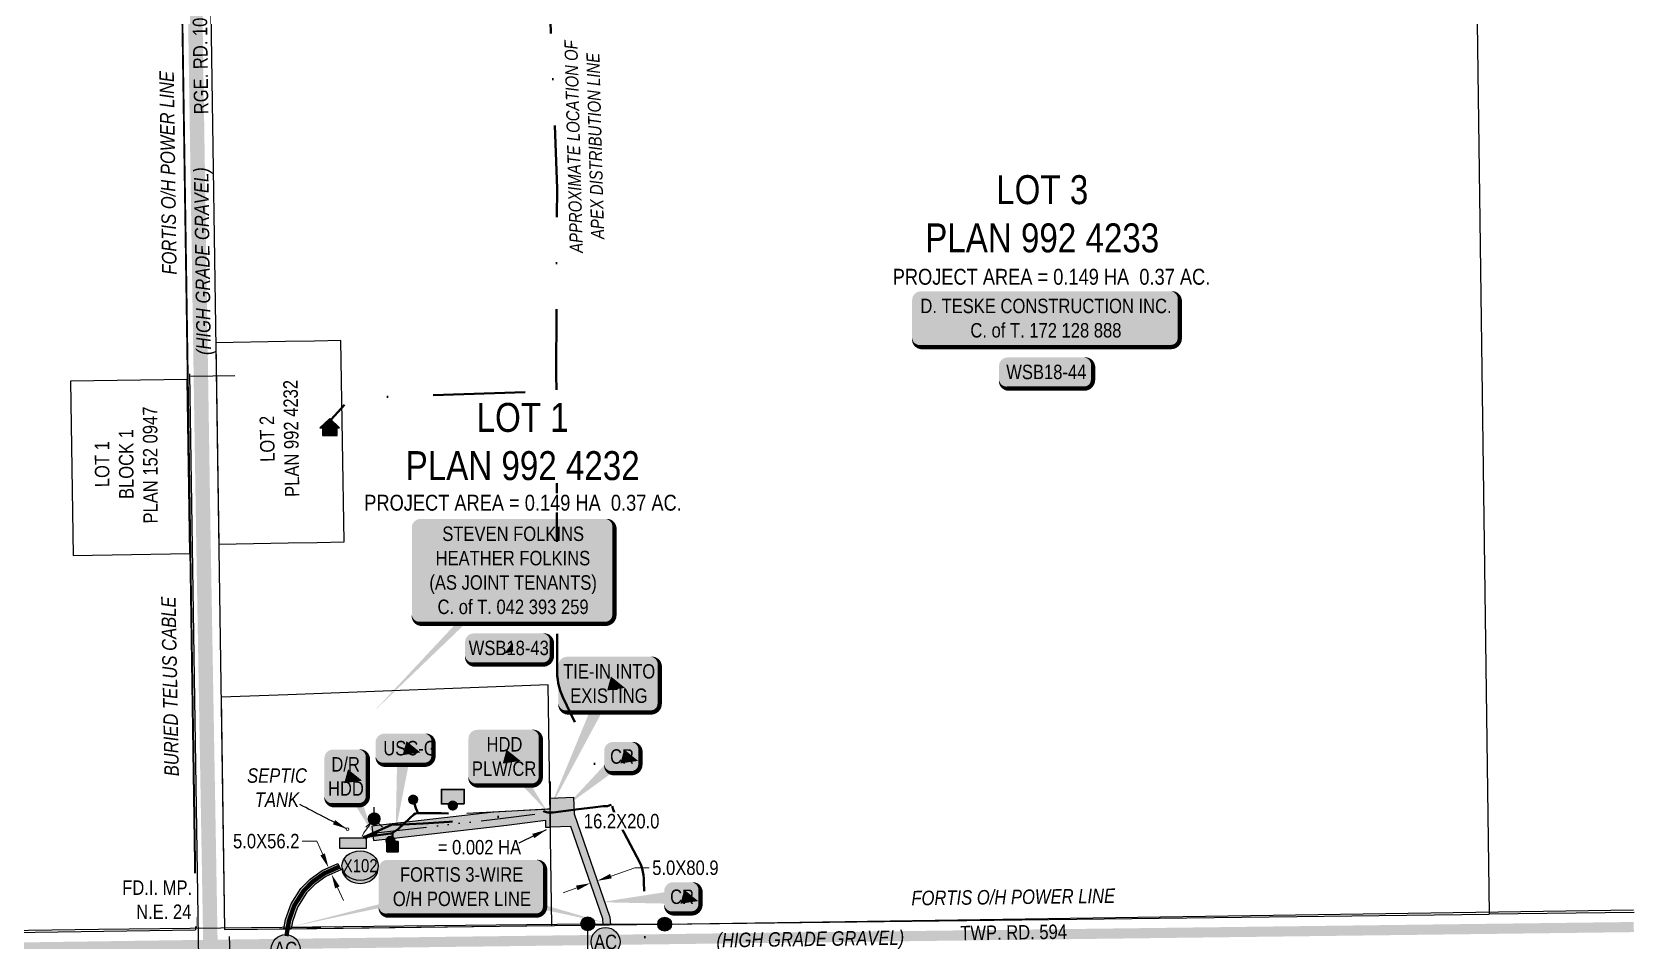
# Model space of a CAD drawing. Extents: x 57693 to 70573, y 5994359 to 6008381.
# Drawn here: x 65082 to 66192, y 5995288 to 5995916 of the extents above; entities that cross this region are included whole.
import ezdxf
from ezdxf.enums import TextEntityAlignment as Align

# ---------------------------------------------------------------- set-up
doc = ezdxf.new("R2010")
doc.units = 0
doc.header["$LTSCALE"] = 5
doc.header["$PDSIZE"] = -3
doc.linetypes.add('COOP2', pattern=[10, 5, -1, 0, -1, 0, -1, 0, -1, 0, -1])
doc.linetypes.add('DASHDOT', pattern=[25.4, 12.7, -6.35, 0, -6.35])
doc.layers.get('Defpoints').update_dxf_attribs({"color": 9})
for name, color, linetype in [('AS-FENCE', 48, 'foc-FENCE'), ('AS-OWNER', 7, 'Continuous'), ('AS-POWER', 104, 'foc-POWER'), ('AS-POWER-EXISTING-PP', 72, 'Continuous'), ('AS-POWER-T', 104, 'Continuous'), ('AS-RESIDENCE', 14, 'Continuous'), ('AS-ROADS', 254, 'Continuous'), ('AS-SYMBOL', 7, 'Continuous'), ('AS-TELEPHONE', 224, 'foc-TEL'), ('AS-TELEPHONE-T', 224, 'Continuous'), ('C-SYMBOL', 7, 'Continuous'), ('CG-NOTES', 7, 'Continuous'), ('L-AREAREQUIRED', 7, 'Continuous'), ('L-MON', 1, 'Continuous'), ('L-ROAD-T', 7, 'Continuous'), ('L-SEC', 7, 'Continuous'), ('L-TITLEDB', 4, 'Continuous'), ('L-TITLEDB-T', 4, 'Continuous'), ('P-APEX RECON PAY ITEMS', 240, 'Continuous'), ('P-APEX RECON-10m BUFFER', 51, 'COOP2'), ('P-APEX RECON-LINE LIST', 240, 'Continuous'), ('P-APEX RECON-URBAN', 30, 'COOP2'), ('P-APEX RECON-WORK AREA', 104, 'Continuous'), ('P-CROSSINGS', 250, 'Continuous')]:
    doc.layers.add(name, color=color, linetype=linetype)
for name, color, linetype, lineweight in [('AS-GENERAL', 48, 'Continuous', 18), ('AS-RECON EXISTING', 151, 'DASHDOT', 40), ('P-APEX RECON-TWS-T', 104, 'Continuous', 9), ('T-TEXT', 48, 'Continuous', 18)]:
    doc.layers.add(name, color=color, linetype=linetype, lineweight=lineweight)
doc.layers.add('AS-STRUCTURE', color=7, linetype='Continuous', lineweight=30, true_color=0x595959)
doc.layers.add('AS-WATER PIPE', color=7, linetype='foc-WATER', lineweight=9, true_color=0x8ac4ff)
doc.layers.add('AS-STRUCTURE-H', color=7, linetype='Continuous', true_color=0xa8a8a8)
doc.layers.add('P-APEX RECON-TO BE DRILLED-H', color=7, linetype='Continuous', true_color=0xffafe1)
doc.styles.add('1.8', font='ARIALN.TTF', dxfattribs={"height": 2})
doc.styles.add('100L', font='ARIALN.TTF', dxfattribs={"height": 11})
doc.styles.add('175L', font='ARIALN.TTF', dxfattribs={"height": 10})
doc.styles.add('80', font='ARIALN.TTF', dxfattribs={"height": 10})
doc.styles.add('80CG', font='ARIALN.TTF', dxfattribs={"height": 10})
doc.styles.add('80L', font='ARIALN.TTF', dxfattribs={"height": 10})
doc.styles.add('80LS', font='ARIALNI.TTF', dxfattribs={"height": 10})
doc.styles.add('Crossing', font='ARIALN.TTF', dxfattribs={"height": 10})
doc.styles.add('foc-LtypeFont', font='ARIALN.TTF', dxfattribs={"height": 7.35})
doc.linetypes.add('foc-FENCE', pattern='A,10,-1,["X",foc-LtypeFont,S=0.2,R=0,X=-0.625,Y=-0.75],-1.24', length=12.24)
doc.linetypes.add('foc-POWER', pattern='A,6,-1,["P",foc-LtypeFont,S=0.2,R=0,X=-0.625,Y=-0.75],-1.24,4', length=12.24)
doc.linetypes.add('foc-POWER-NOLINE', pattern='A,0,-4,["P",foc-LtypeFont,S=0.2,R=0,X=-0.625,Y=-0.75],-8.24', length=12.24)
doc.linetypes.add('foc-TEL', pattern='A,2,-1,["T",foc-LtypeFont,S=0.2,R=0,X=-0.425,Y=-0.75],-1.24,8', length=12.24)
doc.linetypes.add('foc-WATER', pattern='A,10,-1,["W",foc-LtypeFont,S=0.2,R=0,X=-0.425,Y=-0.75],-2', length=13)
doc.dimstyles.new('Compass 1 000', dxfattribs={"dimtxt": 1.8, "dimasz": 2, "dimexe": 0.2, "dimexo": 0.0625, "dimgap": 0.5, "dimtad": 0, "dimtih": 1, "dimtoh": 1, "dimzin": 0, "dimdsep": 46, "dimtxsty": '1.8', "dimcen": 0.1, "dimse1": 1, "dimse2": 1, "dimclrd": 256, "dimclrt": 256, "dimaunit": 1, "dimadec": 4, "dimazin": 0, "dimtfac": 0.06, "dimtofl": 0, "dimtmove": 0, "dimatfit": 0, "dimfxl": 0.2, "dimtolj": 1, "dimtzin": 0, "dimlwd": -1, "dimarcsym": 0})
doc.dimstyles.new('Compass 5 000', dxfattribs={"dimscale": 5, "dimtxt": 9, "dimasz": 2, "dimexe": 0.2, "dimexo": 0.0625, "dimgap": 0.5, "dimtad": 0, "dimtih": 1, "dimtoh": 1, "dimzin": 0, "dimdsep": 46, "dimtxsty": '80CG', "dimcen": 0.1, "dimse1": 1, "dimse2": 1, "dimclrd": 256, "dimclrt": 256, "dimaunit": 1, "dimadec": 4, "dimazin": 0, "dimtfac": 0.06, "dimtofl": 0, "dimtmove": 0, "dimatfit": 1, "dimfxl": 0.2, "dimtolj": 1, "dimtzin": 0, "dimlwd": -1, "dimarcsym": 0})

# ---------------------------------------------------------------- blocks, each defined once
blk = doc.blocks.new('res_occ')
for points in [[(0.1, 0.89), (-1.26, -0.37), (1.46, -0.37)], [(-0.9, -1.43), (1.1, -1.43), (1.1, -0.37), (-0.9, -0.37)]]:
    blk.add_hatch(color=14).paths.add_polyline_path(points)
at = {"color": 14}
for points in [[(0.1, 0.89), (-1.26, -0.37), (1.46, -0.37)], [(-0.9, -1.43), (1.1, -1.43), (1.1, -0.37), (-0.9, -0.37)]]:
    blk.add_lwpolyline(points, close=True, dxfattribs=at)
blk = doc.blocks.new('*U459')
h = blk.add_hatch(color=59)
edge = h.paths.add_edge_path()
edge.add_line((-86.5, -20), (86.5, -20))
edge.add_arc((86.5, -14), 6, 270, 360)
edge.add_line((92.5, -14), (92.5, 12.5))
edge.add_arc((86.5, 12.5), 6, 0, 90)
edge.add_line((86.5, 18.5), (-86.5, 18.5))
edge.add_arc((-86.5, 12.5), 6, 90, 180)
edge.add_line((-92.5, 12.5), (-92.5, -14))
edge.add_arc((-86.5, -14), 6, 180, 270)
at = {"color": 1, "flags": 128}
blk.add_lwpolyline([(-86.5, -20, 3, 3, 0), (86.5, -20, 3, 3, 0.414214), (92.5, -14, 3, 3, 0), (92.5, 12.5, 3, 0, 0.414214), (86.5, 18.5, 0, 0, 0), (-86.5, 18.5, 0, 0, 0.414214), (-92.5, 12.5, 0, 0, 0), (-92.5, -14, 0, 3, 0.414214)], format="xyseb", close=True, dxfattribs=at)
blk.add_lwpolyline([(-16.5, -1.9, 0, 7.5, 0), (0, 0, 0, 0, 0)], format="xyseb", dxfattribs=at)
at = {"color": 1, "style": '80'}
blk.add_attdef('ENTER_TEXT_001', (-36, -5), '', height=10, dxfattribs=at)
blk = doc.blocks.new('*U2458')
h = blk.add_hatch(color=59)
edge = h.paths.add_edge_path()
edge.add_line((-64, -37), (64, -37))
edge.add_arc((64, -31), 6, 270, 360)
edge.add_line((70, -31), (70, 29.5))
edge.add_arc((64, 29.5), 6, 0, 90)
edge.add_line((64, 35.5), (-64, 35.5))
edge.add_arc((-64, 29.5), 6, 90, 180)
edge.add_line((-70, 29.5), (-70, -31))
edge.add_arc((-64, -31), 6, 180, 270)
at = {"color": 1, "flags": 128}
blk.add_lwpolyline([(-64, -37, 3, 3, 0), (64, -37, 3, 3, 0.414214), (70, -31, 3, 3, 0), (70, 29.5, 3, 0, 0.414214), (64, 35.5, 0, 0, 0), (-64, 35.5, 0, 0, 0.414214), (-70, 29.5, 0, 0, 0), (-70, -31, 0, 3, 0.414214)], format="xyseb", close=True, dxfattribs=at)
blk.add_lwpolyline([(-96.5, -97.8, 0, 7.5, 0), (0, 0, 0, 0, 0)], format="xyseb", dxfattribs=at)
at = {"color": 1, "style": '80'}
blk.add_attdef('ENTER_TEXT_001', (-36, -5), '', height=10, dxfattribs=at)
blk = doc.blocks.new('*U2459')
at = {"true_color": 0xffffa8}
h = blk.add_hatch(color=51, dxfattribs=at)
edge = h.paths.add_edge_path()
edge.add_line((-24, -11.5), (24, -11.5))
edge.add_arc((24, -5.5), 6, 270, 360)
edge.add_line((30, -5.5), (30, 4))
edge.add_arc((24, 4), 6, 0, 90)
edge.add_line((24, 10), (-24, 10))
edge.add_arc((-24, 4), 6, 90, 180)
edge.add_line((-30, 4), (-30, -5.5))
edge.add_arc((-24, -5.5), 6, 180, 270)
at = {"color": 240, "flags": 128}
blk.add_lwpolyline([(-24, -11.5, 3, 3, 0), (24, -11.5, 3, 3, 0.414214), (30, -5.5, 3, 3, 0), (30, 4, 3, 0, 0.414214), (24, 10, 0, 0, 0), (-24, 10, 0, 0, 0.414214), (-30, 4, 0, 0, 0), (-30, -5.5, 0, 3, 0.414214)], format="xyseb", close=True, dxfattribs=at)
for points in [[(3.3, -2.4, 0, 10, 0), (0, 0, 5, 5, 0)], [(21, -6.9, 0, 10, 0), (0, 0, 5, 5, 0)]]:
    blk.add_lwpolyline(points, format="xyseb", dxfattribs=at)
at = {"color": 4, "style": '80'}
blk.add_attdef('OTHER_001', (-14.7, -5), '', height=10, dxfattribs=at)
blk = doc.blocks.new('*U428')
at = {"true_color": 0xffffa8}
h = blk.add_hatch(color=51, dxfattribs=at)
edge = h.paths.add_edge_path()
edge.add_line((-26.5, -11.5), (26.5, -11.5))
edge.add_arc((26.5, -5.5), 6, 270, 360)
edge.add_line((32.5, -5.5), (32.5, 4))
edge.add_arc((26.5, 4), 6, 0, 90)
edge.add_line((26.5, 10), (-26.5, 10))
edge.add_arc((-26.5, 4), 6, 90, 180)
edge.add_line((-32.5, 4), (-32.5, -5.5))
edge.add_arc((-26.5, -5.5), 6, 180, 270)
at = {"color": 240, "flags": 128}
blk.add_lwpolyline([(-26.5, -11.5, 3, 3, 0), (26.5, -11.5, 3, 3, 0.414214), (32.5, -5.5, 3, 3, 0), (32.5, 4, 3, 0, 0.414214), (26.5, 10, 0, 0, 0), (-26.5, 10, 0, 0, 0.414214), (-32.5, 4, 0, 0, 0), (-32.5, -5.5, 0, 3, 0.414214)], format="xyseb", close=True, dxfattribs=at)
for points in [[(-24.7, -8.4, 0, 10, 0), (0, 0, 5, 5, 0)], [(21, -6.9, 0, 10, 0), (0, 0, 5, 5, 0)]]:
    blk.add_lwpolyline(points, format="xyseb", dxfattribs=at)
at = {"color": 4, "style": '80'}
blk.add_attdef('OTHER_001', (-14.7, -5), '', height=10, dxfattribs=at)
blk = doc.blocks.new('*U1187')
h = blk.add_hatch(color=255)
h.dxf.hatch_style = 1
edge = h.paths.add_edge_path()
edge.add_arc((0, 0), 9.99, 0, 360)
at = {"color": 170}
blk.add_circle((0, 0), 9.99, dxfattribs=at)
at = {"color": 170, "style": '175L'}
blk.add_text('AC', height=10, dxfattribs=at).set_placement((0, 0), align=Align.MIDDLE_CENTER)
blk = doc.blocks.new('WAT')
h = blk.add_hatch(color=255)
h.dxf.hatch_style = 1
edge = h.paths.add_edge_path()
edge.add_arc((0, 0), 0.9, 0, 360)
at = {"color": 170}
for p, q in [((0, 0.82), (0, 1.63)), ((-0.58, -0.58), (-1.15, -1.15)), ((0.58, -0.58), (1.15, -1.15))]:
    blk.add_line(p, q, dxfattribs=at)
blk.add_circle((0, 0), 0.8, dxfattribs=at)
blk = doc.blocks.new('RISER')
h = blk.add_hatch(color=255)
h.dxf.hatch_style = 1
edge = h.paths.add_edge_path()
edge.add_arc((0, 0), 0.7, 0, 360)
blk.add_hatch(color=13).paths.add_polyline_path([(0.58, -0.15), (-0.58, -0.15, 0.774597)])
at = {"color": 13}
blk.add_line((-0.58, -0.15), (0.58, -0.15), dxfattribs=at)
blk.add_circle((0, 0), 0.6, dxfattribs=at)
blk = doc.blocks.new('*U2064')
at = {"true_color": 0xffffa8}
h = blk.add_hatch(color=51, dxfattribs=at)
edge = h.paths.add_edge_path()
edge.add_line((-19, -20), (19, -20))
edge.add_arc((19, -14), 6, 270, 360)
edge.add_line((25, -14), (25, 12.5))
edge.add_arc((19, 12.5), 6, 0, 90)
edge.add_line((19, 18.5), (-19, 18.5))
edge.add_arc((-19, 12.5), 6, 90, 180)
edge.add_line((-25, 12.5), (-25, -14))
edge.add_arc((-19, -14), 6, 180, 270)
at = {"color": 240, "flags": 128}
blk.add_lwpolyline([(-19, -20, 3, 3, 0), (19, -20, 3, 3, 0.414214), (25, -14, 3, 3, 0), (25, 12.5, 3, 0, 0.414214), (19, 18.5, 0, 0, 0), (-19, 18.5, 0, 0, 0.414214), (-25, 12.5, 0, 0, 0), (-25, -14, 0, 3, 0.414214)], format="xyseb", close=True, dxfattribs=at)
for points in [[(29.9, -38.6, 0, 10, 0), (0, 0, 5, 5, 0)], [(11, -3, 0, 10, 0), (0, 0, 5, 5, 0)]]:
    blk.add_lwpolyline(points, format="xyseb", dxfattribs=at)
at = {"color": 4, "style": '80'}
blk.add_attdef('OTHER_001', (-14.7, -5), '', height=10, dxfattribs=at)
blk = doc.blocks.new('*D2059')
at = {"layer": 'Defpoints', "color": 0, "transparency": 16777216}
for p in [(65465.6, 5995333.7), (65470.3, 5995335.3), (65472.3, 5995329.6)]:
    blk.add_point(p, dxfattribs=at)
at = {"layer": 'P-APEX RECON-TWS-T', "transparency": 16777216}
for p, q in [((65481.8, 5995332.9), (65498.2, 5995338.6)), ((65498.2, 5995338.6), (65508.2, 5995338.6)), ((65458.1, 5995324.7), (65448.7, 5995321.4))]:
    blk.add_line(p, q, dxfattribs=at)
for points in [[(65481.2, 5995334.4), (65482.3, 5995331.3), (65472.3, 5995329.6)], [(65457.6, 5995326.3), (65458.7, 5995323.1), (65467.6, 5995328)]]:
    blk.add_solid(points, dxfattribs=at)
at = {"layer": 'P-APEX RECON-TWS-T', "transparency": 16777216, "insert": (65533.2, 5995338.6), "char_height": 10, "attachment_point": 5, "style": '80CG'}
blk.add_mtext('\\A1;5.0X80.9', dxfattribs=at)
blk = doc.blocks.new('*U2060')
h = blk.add_hatch(color=255)
edge = h.paths.add_edge_path()
edge.add_line((-51.5, -20), (51.5, -20))
edge.add_arc((51.5, -14), 6, 270, 360)
edge.add_line((57.5, -14), (57.5, 12.5))
edge.add_arc((51.5, 12.5), 6, 0, 90)
edge.add_line((51.5, 18.5), (-51.5, 18.5))
edge.add_arc((-51.5, 12.5), 6, 90, 180)
edge.add_line((-57.5, 12.5), (-57.5, -14))
edge.add_arc((-51.5, -14), 6, 180, 270)
at = {"color": 104, "flags": 128}
blk.add_lwpolyline([(-51.5, -20, 3, 3, 0), (51.5, -20, 3, 3, 0.414214), (57.5, -14, 3, 3, 0), (57.5, 12.5, 3, 0, 0.414214), (51.5, 18.5, 0, 0, 0), (-51.5, 18.5, 0, 0, 0.414214), (-57.5, 12.5, 0, 0, 0), (-57.5, -14, 0, 3, 0.414214)], format="xyseb", close=True, dxfattribs=at)
blk.add_lwpolyline([(99.9, -25.2, 0, 7.5, 0), (0, 0, 0, 0, 0)], format="xyseb", dxfattribs=at)
at = {"color": 104, "style": '80'}
blk.add_attdef('ENTER_TEXT_001', (-26.8, -4.9), '', height=10, dxfattribs=at)
blk = doc.blocks.new('POWERPOLE')
h = blk.add_hatch(color=255)
edge = h.paths.add_edge_path()
edge.add_arc((0, 0), 0.96, 0, 360)
at = {"linetype": 'Continuous'}
for p, q in [((0.68, -0.68), (-0.68, 0.68)), ((-0.68, -0.68), (0.68, 0.68))]:
    blk.add_line(p, q, dxfattribs=at)
blk.add_circle((0, 0), 0.96, dxfattribs=at)
blk = doc.blocks.new('*D2061')
at = {"layer": 'Defpoints', "color": 0, "transparency": 16777216}
for p in [(65285.9, 5995338.5), (65286.6, 5995338.8), (65288, 5995333.9)]:
    blk.add_point(p, dxfattribs=at)
at = {"layer": 'P-APEX RECON-TWS-T', "transparency": 16777216}
for p, q in [((65278.5, 5995357), (65268.5, 5995357)), ((65282.6, 5995347.9), (65278.5, 5995357)), ((65292.8, 5995325.1), (65296.9, 5995316))]:
    blk.add_line(p, q, dxfattribs=at)
for points in [[(65284.1, 5995348.6), (65281, 5995347.2), (65286.6, 5995338.8)], [(65294.3, 5995325.8), (65291.2, 5995324.4), (65288.7, 5995334.2)]]:
    blk.add_solid(points, dxfattribs=at)
at = {"layer": 'P-APEX RECON-TWS-T', "transparency": 16777216, "insert": (65243.6, 5995357), "char_height": 10, "attachment_point": 5, "style": '80CG'}
blk.add_mtext('\\A1;5.0X56.2', dxfattribs=at)
blk = doc.blocks.new('*U2062')
at = {"true_color": 0xffffa8}
h = blk.add_hatch(color=51, dxfattribs=at)
edge = h.paths.add_edge_path()
edge.add_line((-9, -20), (9, -20))
edge.add_arc((9, -14), 6, 270, 360)
edge.add_line((15, -14), (15, 12.5))
edge.add_arc((9, 12.5), 6, 0, 90)
edge.add_line((9, 18.5), (-9, 18.5))
edge.add_arc((-9, 12.5), 6, 90, 180)
edge.add_line((-15, 12.5), (-15, -14))
edge.add_arc((-9, -14), 6, 180, 270)
at = {"color": 240, "flags": 128}
blk.add_lwpolyline([(-9, -20, 3, 3, 0), (9, -20, 3, 3, 0.414214), (15, -14, 3, 3, 0), (15, 12.5, 3, 0, 0.414214), (9, 18.5, 0, 0, 0), (-9, 18.5, 0, 0, 0.414214), (-15, 12.5, 0, 0, 0), (-15, -14, 0, 3, 0.414214)], format="xyseb", close=True, dxfattribs=at)
for points in [[(18.3, -39.4, 0, 10, 0), (0, 0, 5, 5, 0)], [(11, -3, 0, 10, 0), (0, 0, 5, 5, 0)]]:
    blk.add_lwpolyline(points, format="xyseb", dxfattribs=at)
at = {"color": 4, "style": '80'}
blk.add_attdef('OTHER_001', (-14.7, -5), '', height=10, dxfattribs=at)
blk = doc.blocks.new('*U2063')
at = {"true_color": 0xffffa8}
h = blk.add_hatch(color=51, dxfattribs=at)
edge = h.paths.add_edge_path()
edge.add_line((-14, -11.5), (14, -11.5))
edge.add_arc((14, -5.5), 6, 270, 360)
edge.add_line((20, -5.5), (20, 4))
edge.add_arc((14, 4), 6, 0, 90)
edge.add_line((14, 10), (-14, 10))
edge.add_arc((-14, 4), 6, 90, 180)
edge.add_line((-20, 4), (-20, -5.5))
edge.add_arc((-14, -5.5), 6, 180, 270)
at = {"color": 240, "flags": 128}
blk.add_lwpolyline([(-14, -11.5, 3, 3, 0), (14, -11.5, 3, 3, 0.414214), (20, -5.5, 3, 3, 0), (20, 4, 3, 0, 0.414214), (14, 10, 0, 0, 0), (-14, 10, 0, 0, 0.414214), (-20, 4, 0, 0, 0), (-20, -5.5, 0, 3, 0.414214)], format="xyseb", close=True, dxfattribs=at)
for points in [[(-6.1, -57, 0, 10, 0), (0, 0, 5, 5, 0)], [(11, -3, 0, 10, 0), (0, 0, 5, 5, 0)]]:
    blk.add_lwpolyline(points, format="xyseb", dxfattribs=at)
at = {"color": 4, "style": '80'}
blk.add_attdef('OTHER_001', (-14.7, -5), '', height=10, dxfattribs=at)
blk = doc.blocks.new('*U2066')
at = {"true_color": 0xffffa8}
h = blk.add_hatch(color=51, dxfattribs=at)
edge = h.paths.add_edge_path()
edge.add_line((-6.5, -11.5), (6.5, -11.5))
edge.add_arc((6.5, -5.5), 6, 270, 360)
edge.add_line((12.5, -5.5), (12.5, 4))
edge.add_arc((6.5, 4), 6, 0, 90)
edge.add_line((6.5, 10), (-6.5, 10))
edge.add_arc((-6.5, 4), 6, 90, 180)
edge.add_line((-12.5, 4), (-12.5, -5.5))
edge.add_arc((-6.5, -5.5), 6, 180, 270)
at = {"color": 240, "flags": 128}
blk.add_lwpolyline([(-6.5, -11.5, 3, 3, 0), (6.5, -11.5, 3, 3, 0.414214), (12.5, -5.5, 3, 3, 0), (12.5, 4, 3, 0, 0.414214), (6.5, 10, 0, 0, 0), (-6.5, 10, 0, 0, 0.414214), (-12.5, 4, 0, 0, 0), (-12.5, -5.5, 0, 3, 0.414214)], format="xyseb", close=True, dxfattribs=at)
for points in [[(-56.6, -3.8, 0, 10, 0), (0, 0, 5, 5, 0)], [(11, -3, 0, 10, 0), (0, 0, 5, 5, 0)]]:
    blk.add_lwpolyline(points, format="xyseb", dxfattribs=at)
at = {"color": 4, "style": '80'}
blk.add_attdef('OTHER_001', (-14.7, -5), '', height=10, dxfattribs=at)
blk = doc.blocks.new('xing2')
h = blk.add_hatch(color=50)
h.dxf.hatch_style = 1
edge = h.paths.add_edge_path()
edge.add_ellipse((0, 0), major_axis=(-12.5, 0), ratio=0.816297, start_angle=0, end_angle=360)
h = blk.add_hatch(color=250)
h.dxf.hatch_style = 1
edge = h.paths.add_edge_path()
edge.add_ellipse((0, -2), major_axis=(-12.5, 0), ratio=0.816297, start_angle=0, end_angle=180)
edge.add_line((12.5, -2), (12.5, 0))
edge.add_ellipse((0, 0), major_axis=(-12.5, 0), ratio=0.816297, start_angle=0, end_angle=180, ccw=False)
edge.add_line((-12.5, 0), (-12.5, -2))
at = {"color": 250}
blk.add_ellipse((0, 0), major_axis=(-12.5, 0), ratio=0.816297, dxfattribs=at)
blk.add_ellipse((0, -2), major_axis=(-12.5, 0), ratio=0.816297, start_param=0, end_param=3.141593, dxfattribs=at)
at = {"color": 250, "style": 'Crossing'}
blk.add_attdef('CROSSING', text='', height=9, dxfattribs=at).set_placement((0.1, 0), align=Align.MIDDLE_CENTER)
at = {"color": 250, "style": 'Crossing', "flags": 1}
for tag, p in [('OWNER', (0.1, -12.5)), ('DESCRIPTION', (0.1, -25.8)), ('LOCATION', (0.1, -39.3)), ('DWG_REF', (0.1, -52.8))]:
    blk.add_attdef(tag, text='', height=9, dxfattribs=at).set_placement(p, align=Align.MIDDLE_CENTER)
blk = doc.blocks.new('*U2161')
at = {"true_color": 0xffffa8}
h = blk.add_hatch(color=51, dxfattribs=at)
edge = h.paths.add_edge_path()
edge.add_line((-6.5, -11.5), (6.5, -11.5))
edge.add_arc((6.5, -5.5), 6, 270, 360)
edge.add_line((12.5, -5.5), (12.5, 4))
edge.add_arc((6.5, 4), 6, 0, 90)
edge.add_line((6.5, 10), (-6.5, 10))
edge.add_arc((-6.5, 4), 6, 90, 180)
edge.add_line((-12.5, 4), (-12.5, -5.5))
edge.add_arc((-6.5, -5.5), 6, 180, 270)
at = {"color": 240, "flags": 128}
blk.add_lwpolyline([(-6.5, -11.5, 3, 3, 0), (6.5, -11.5, 3, 3, 0.414214), (12.5, -5.5, 3, 3, 0), (12.5, 4, 3, 0, 0.414214), (6.5, 10, 0, 0, 0), (-6.5, 10, 0, 0, 0.414214), (-12.5, 4, 0, 0, 0), (-12.5, -5.5, 0, 3, 0.414214)], format="xyseb", close=True, dxfattribs=at)
for points in [[(-38.4, -34, 0, 10, 0), (0, 0, 5, 5, 0)], [(11, -3, 0, 10, 0), (0, 0, 5, 5, 0)]]:
    blk.add_lwpolyline(points, format="xyseb", dxfattribs=at)
at = {"color": 4, "style": '80'}
blk.add_attdef('OTHER_001', (-14.7, -5), '', height=10, dxfattribs=at)
blk = doc.blocks.new('*U2163')
at = {"true_color": 0xffffa8}
h = blk.add_hatch(color=51, dxfattribs=at)
edge = h.paths.add_edge_path()
edge.add_line((-29, -20), (29, -20))
edge.add_arc((29, -14), 6, 270, 360)
edge.add_line((35, -14), (35, 12.5))
edge.add_arc((29, 12.5), 6, 0, 90)
edge.add_line((29, 18.5), (-29, 18.5))
edge.add_arc((-29, 12.5), 6, 90, 180)
edge.add_line((-35, 12.5), (-35, -14))
edge.add_arc((-29, -14), 6, 180, 270)
at = {"color": 240, "flags": 128}
blk.add_lwpolyline([(-29, -20, 3, 3, 0), (29, -20, 3, 3, 0.414214), (35, -14, 3, 3, 0), (35, 12.5, 3, 0, 0.414214), (29, 18.5, 0, 0, 0), (-29, 18.5, 0, 0, 0.414214), (-35, 12.5, 0, 0, 0), (-35, -14, 0, 3, 0.414214)], format="xyseb", close=True, dxfattribs=at)
for points in [[(-42.2, -89.1, 0, 10, 0), (0, 0, 5, 5, 0)], [(11, -3, 0, 10, 0), (0, 0, 5, 5, 0)]]:
    blk.add_lwpolyline(points, format="xyseb", dxfattribs=at)
at = {"color": 4, "style": '80'}
blk.add_attdef('OTHER_001', (-14.7, -5), '', height=10, dxfattribs=at)

msp = doc.modelspace()

# ---------------------------------------------------------------- hatches: boundary and pattern name
at = {"layer": 'AS-STRUCTURE-H'}
h = msp.add_hatch(color=256, dxfattribs=at)
h.dxf.hatch_style = 1
h.paths.add_polyline_path([(65287.516, 5995649.082), (65280.737, 5995642.765), (65294.295, 5995642.765)])
h = msp.add_hatch(color=256, dxfattribs=at)
h.dxf.hatch_style = 1
h.paths.add_polyline_path([(65282.52, 5995637.511), (65292.513, 5995637.511), (65292.513, 5995642.765), (65282.52, 5995642.765)])
h.paths.add_polyline_path([(65287.516, 5995649.082), (65280.737, 5995642.765), (65294.295, 5995642.765)])
h = msp.add_hatch(color=256, dxfattribs=at)
h.dxf.hatch_style = 1
h.paths.add_polyline_path([(65380.384, 5995382.756), (65364.659, 5995382.756), (65364.659, 5995392.813), (65380.384, 5995392.813)])
h = msp.add_hatch(color=256, dxfattribs=at)
h.dxf.hatch_style = 1
h.paths.add_polyline_path([(65312.56, 5995351.939), (65294.512, 5995351.939), (65294.512, 5995359.36), (65312.56, 5995359.36)])
h = msp.add_hatch(color=256, dxfattribs=at)
h.dxf.hatch_style = 1
h.paths.add_polyline_path([(65326.874, 5995349.604), (65334.66, 5995349.604), (65334.66, 5995356.757), (65326.874, 5995356.757)])
h = msp.add_hatch(color=256, dxfattribs=at)
h.dxf.hatch_style = 1
h.paths.add_polyline_path([(65379.517, 5995349.368), (65389.742, 5995349.368), (65389.742, 5995355.734), (65379.517, 5995355.734)])
at = {"layer": 'P-APEX RECON-10m BUFFER'}
h = msp.add_hatch(color=256, dxfattribs=at)
h.dxf.hatch_style = 1
h.paths.add_polyline_path([(65439.681, 5995386.741), (65455.867, 5995387.34), (65456.306, 5995375.852), (65481.003, 5995304.46), (65481.366, 5995299.17), (65476.362, 5995299.109), (65476.064, 5995303.455), (65453.987, 5995367.271), (65439.925, 5995366.751), (65439.672, 5995383.67)])
h = msp.add_hatch(color=256, dxfattribs=at)
h.dxf.hatch_style = 1
h.paths.add_polyline_path([(65439.681, 5995386.741), (65455.867, 5995387.34), (65456.306, 5995375.852), (65481.003, 5995304.46), (65481.366, 5995299.17), (65476.362, 5995299.109), (65476.064, 5995303.455), (65453.987, 5995367.271), (65439.925, 5995366.751)])
h = msp.add_hatch(color=256, dxfattribs=at)
h.dxf.hatch_style = 1
h.paths.add_polyline_path([(65436.451, 5995371.635), (65436.634, 5995366.629), (65439.925, 5995366.751), (65439.74, 5995379.125), (65437.951, 5995379.036), (65400.755, 5995377.173), (65316.541, 5995367.451), (65317.686, 5995357.525), (65409.766, 5995368.155)])
h = msp.add_hatch(color=256, dxfattribs=at)
h.dxf.hatch_style = 1
h.paths.add_polyline_path([(65295.162, 5995337.121), (65284.85, 5995332.504), (65277.137, 5995326.999), (65271.525, 5995321.229), (65265.256, 5995311.511), (65261.751, 5995301.539), (65260.912, 5995296.462), (65255.837, 5995296.392), (65256.892, 5995302.784), (65260.738, 5995313.724), (65267.596, 5995324.356), (65273.868, 5995330.805), (65282.353, 5995336.86), (65293.121, 5995341.681)])
at = {"layer": 'P-APEX RECON-TO BE DRILLED-H'}
h = msp.add_hatch(color=256, dxfattribs=at)
h.dxf.hatch_style = 1
h.paths.add_polyline_path([(65437.951, 5995379.036), (65438.875, 5995371.951), (65409.766, 5995368.155), (65317.686, 5995357.525), (65316.541, 5995367.451), (65400.755, 5995377.173)])

# ---------------------------------------------------------------- linework, layer by layer
at = {"layer": 'AS-FENCE', "flags": 128}
for points in [[(65439.716, 5995398.363), (65439.658, 5995379.121), (65382.117, 5995376.24)], [(65439.716, 5995398.363), (65439.658, 5995379.121), (65432.296, 5995378.752)]]:
    msp.add_lwpolyline(points, dxfattribs=at)
at = {"layer": 'AS-GENERAL'}
msp.add_circle((65299.73, 5995365.31), 0.999, dxfattribs=at)
at = {"layer": 'AS-POWER', "flags": 128}
for points in [[(65195.34, 5995296.957), (65179.025, 5996381.606), (65178.289, 5996458.059)], [(65191.467, 5995678.304), (65206.629, 5995678.58), (65221.791, 5995678.856)], [(65465.73, 5995299.95), (65518.88, 5995299.66), (66188.271, 5995309.479)], [(64323.312, 5995284.604), (65127.648, 5995296.131), (65465.73, 5995299.95)], [(65500.845, 5995228.375), (65465.73, 5995275.895), (65465.73, 5995299.95)], [(65219.87, 5995250.101), (65218.157, 5995291.19)]]:
    msp.add_lwpolyline(points, dxfattribs=at)
at = {"layer": 'AS-POWER-T', "flags": 128}
msp.add_lwpolyline([(65259.667, 5995297.57, 0, 4.996, 0), (65378.754, 5995325.592, 0, 0, 0)], format="xyseb", dxfattribs=at)
at = {"layer": 'AS-RECON EXISTING', "flags": 128}
for points in [[(65430.331, 5996359.92), (65433.432, 5996149.076), (65436.918, 5996062.531), (65440.48, 5995902.96), (65441.365, 5995892.087), (65444.524, 5995807.955), (65443.843, 5995678.989), (65444.234, 5995669.032)], [(65506.397, 5995195.487), (65506.584, 5995248.154), (65505.74, 5995265.936), (65504.482, 5995328.989), (65504.416, 5995331.28), (65504.197, 5995333.562), (65503.825, 5995335.825), (65503.304, 5995338.057), (65502.634, 5995340.249), (65501.819, 5995342.392), (65486.609, 5995371), (65483.366, 5995378.973), (65481.985, 5995382.36), (65480.853, 5995385.138), (65477.343, 5995392.685), (65473.537, 5995401.576), (65469.876, 5995412.29), (65448.486, 5995456.483), (65447.507, 5995458.836), (65446.664, 5995461.241), (65445.961, 5995463.691), (65445.399, 5995466.177), (65444.981, 5995468.691), (65444.708, 5995471.225), (65444.582, 5995473.77), (65444.234, 5995669.032), (65439.443, 5995668.831), (65435.644, 5995667.719), (65301.948, 5995663.31), (65288.497, 5995648.508)], [(65310.868, 5995359.474), (65311.967, 5995360.234), (65313.188, 5995360.788), (65317.114, 5995362.488), (65318.888, 5995363.257), (65330.062, 5995368.361), (65342.589, 5995368.859), (65351.943, 5995369.341), (65370.09, 5995370.495), (65386.413, 5995372.184), (65408.965, 5995374.396), (65428.794, 5995377.774), (65434.404, 5995378.733), (65435.725, 5995377.436), (65438.228, 5995376.905), (65441.832, 5995376.857), (65459.301, 5995379.231), (65469.127, 5995380.324), (65476.445, 5995381.125), (65479.314, 5995381.25), (65481.643, 5995382.219), (65481.985, 5995382.36)]]:
    msp.add_lwpolyline(points, dxfattribs=at)
at = {"layer": 'AS-RECON EXISTING', "color": 240, "flags": 128}
for points in [[(65345.09, 5995385.738), (65346.917, 5995379.739), (65347.764, 5995377.654), (65348.41, 5995376.427)], [(65311.354, 5995359.557), (65316.375, 5995360.585), (65329.439, 5995362.226), (65330.702, 5995362.629), (65334.901, 5995365.645), (65342.799, 5995372.861), (65345.567, 5995375.546), (65346.669, 5995376.253), (65348.621, 5995376.476), (65364.534, 5995376.369), (65369.42, 5995376.123), (65370.625, 5995376.941), (65371.614, 5995378.908), (65372.436, 5995381.634)], [(65330.807, 5995362.662), (65330.83, 5995360.717), (65330.558, 5995359.196), (65329.403, 5995357.259)], [(65320.001, 5995362.577), (65314.99, 5995360.709), (65312.758, 5995359.315), (65312.051, 5995358.608)]]:
    msp.add_lwpolyline(points, dxfattribs=at)
at = {"layer": 'AS-RESIDENCE'}
msp.add_lwpolyline([(65312.56, 5995351.939), (65294.512, 5995351.939), (65294.512, 5995359.36), (65312.56, 5995359.36)], close=True, dxfattribs=at)
at = {"layer": 'AS-ROADS', "flags": 128}
for points, const_width in [([(65173.004, 5997542.398), (65174.65, 5997493.519), (65180.885, 5996913.159), (65188.226, 5996337.611), (65200.055, 5995574.515), (65207.035, 5995169.985), (65207.035, 5995098.464), (65208.256, 5995051.621), (65209.964, 5994976.379), (65213.076, 5994623.323), (65218.919, 5994371.43)], 9.993), ([(65294.141, 5995339.401), (65283.601, 5995334.682), (65275.503, 5995328.902), (65269.561, 5995322.792), (65262.997, 5995312.617), (65259.321, 5995302.162), (65257.554, 5995291.456)], 2.998), ([(64286.341, 5995272.512), (65204.031, 5995285.369), (66188.427, 5995297.671)], 7)]:
    msp.add_lwpolyline(points, dxfattribs=dict(at, const_width=const_width))
at = {"layer": 'AS-STRUCTURE'}
for points in [[(65380.384, 5995382.756), (65364.659, 5995382.756), (65364.659, 5995392.813), (65380.384, 5995392.813)], [(65326.874, 5995349.604), (65334.66, 5995349.604), (65334.66, 5995356.757), (65326.874, 5995356.757)], [(65379.517, 5995349.368), (65389.742, 5995349.368), (65389.742, 5995355.734), (65379.517, 5995355.734)]]:
    msp.add_lwpolyline(points, close=True, dxfattribs=at)
at = {"layer": 'AS-TELEPHONE', "flags": 128}
msp.add_lwpolyline([(65196.017, 5995235.384), (65197.027, 5995238.415), (65196.771, 5995253.787), (65197.002, 5995270.892), (65196.935, 5995275.577), (65190.883, 5995680.017)], dxfattribs=at)
at = {"layer": 'AS-WATER PIPE', "flags": 128}
msp.add_lwpolyline([(65309.932, 5995360.208), (65311.081, 5995362.882), (65318.169, 5995372.472)], dxfattribs=at)
at = {"layer": 'L-SEC'}
msp.add_line((65214.86, 5995295.899), (66088.449, 5995306.62), dxfattribs=at)
at = {"layer": 'L-SEC', "color": 2}
msp.add_line((65194.81, 5995295.653), (65194.756, 5995295.653), dxfattribs=at)
at = {"layer": 'L-SEC', "flags": 128}
for points in [[(65182.731, 5996099.285), (65194.756, 5995295.653)], [(65202.834, 5996099.586), (65214.86, 5995295.899)], [(66188.591, 5995307.829), (66088.449, 5995306.62)], [(64387.783, 5995283.996), (65194.767, 5995295.653)]]:
    msp.add_lwpolyline(points, dxfattribs=at)
at = {"layer": 'L-TITLEDB'}
for p, q in [((65438.455, 5995464.987), (65258.528, 5995458.27)), ((65440.944, 5995298.671), (65438.455, 5995464.987)), ((65258.528, 5995458.27), (65212.451, 5995456.55)), ((65212.451, 5995456.55), (65214.855, 5995295.889)), ((65214.855, 5995295.889), (65260.611, 5995296.451)), ((65260.605, 5995296.458), (65440.944, 5995298.671))]:
    msp.add_line(p, q, dxfattribs=at)
at = {"layer": 'L-TITLEDB', "flags": 128}
for points in [[(66077.733, 5996111.314), (66088.449, 5995306.62)], [(65281.332, 5995297.392), (65261.236, 5995297.146)]]:
    msp.add_lwpolyline(points, dxfattribs=at)
for points in [[(65208.793, 5995701.341), (65210.875, 5995562.207), (65258.788, 5995563.093), (65278.882, 5995563.465), (65297.401, 5995563.808), (65295.238, 5995702.939), (65277.008, 5995702.602), (65256.915, 5995702.23)], [(65189.064, 5995676.026), (65108.364, 5995674.818), (65110.164, 5995554.521), (65190.865, 5995555.729)]]:
    msp.add_lwpolyline(points, close=True, dxfattribs=at)
at = {"layer": 'P-APEX RECON-URBAN', "ltscale": 1.5, "flags": 128}
msp.add_lwpolyline([(65317.114, 5995362.488), (65409.156, 5995373.114), (65438.228, 5995376.905)], dxfattribs=at)
at = {"layer": 'P-APEX RECON-WORK AREA', "flags": 128}
for points in [[(65439.681, 5995386.741), (65455.867, 5995387.34), (65456.306, 5995375.852), (65481.003, 5995304.46), (65481.366, 5995299.17), (65476.362, 5995299.109), (65476.064, 5995303.455), (65453.987, 5995367.271), (65439.925, 5995366.751)], [(65436.451, 5995371.635), (65436.634, 5995366.629), (65439.925, 5995366.751), (65439.74, 5995379.125), (65437.951, 5995379.036), (65400.755, 5995377.173), (65316.541, 5995367.451), (65317.686, 5995357.525), (65409.766, 5995368.155)], [(65295.162, 5995337.121), (65284.85, 5995332.504), (65277.137, 5995326.999), (65271.525, 5995321.229), (65265.256, 5995311.511), (65261.751, 5995301.539), (65260.912, 5995296.462), (65255.837, 5995296.392), (65256.892, 5995302.784), (65260.738, 5995313.724), (65267.596, 5995324.356), (65273.868, 5995330.805), (65282.353, 5995336.86), (65293.121, 5995341.681)]]:
    msp.add_lwpolyline(points, close=True, dxfattribs=at)

# ---------------------------------------------------------------- block references
at = {"xscale": 4.999999999999985, "yscale": 4.999999999999985, "zscale": 4.999999999999985}
msp.add_blockref('WAT', (65318.19, 5995372.45), dxfattribs=at)
at = {"layer": 'AS-OWNER'}
ref = msp.add_blockref('*U459', (65782.286, 5995718.505), dxfattribs=dict(at, xscale=0.999252397, yscale=0.999252397, zscale=0.999252397, rotation=359.9999884413987))
ref.add_attrib('ENTER_TEXT_001', 'D. TESKE CONSTRUCTION INC.', (65695.547, 5995721.921), dxfattribs={"layer": '0', "color": 1, "height": 9.99252, "rotation": 359.999988, "style": '80'})
ref.add_attrib('ENTER_TEXT_002', 'C. of T. 172 128 888', (65730.081, 5995705.09), dxfattribs={"layer": '0', "color": 1, "height": 9.99252, "rotation": 359.999988, "style": '80'})
ref = msp.add_blockref('*U2458', (65414.164, 5995544.228), dxfattribs=dict(at, xscale=0.999252397, yscale=0.999252397, zscale=0.999252397, rotation=359.9999884413987))
ref.add_attrib('ENTER_TEXT_001', 'STEVEN FOLKINS', (65365.224, 5995564.476), dxfattribs={"layer": '0', "color": 1, "height": 9.99252, "rotation": 359.999988, "style": '80'})
ref.add_attrib('ENTER_TEXT_002', 'HEATHER FOLKINS', (65360.599, 5995547.644), dxfattribs={"layer": '0', "color": 1, "height": 9.99252, "rotation": 359.999988, "style": '80'})
ref.add_attrib('ENTER_TEXT_003', '(AS JOINT TENANTS)', (65356.298, 5995530.813), dxfattribs={"layer": '0', "color": 1, "height": 9.99252, "rotation": 359.999988, "style": '80'})
ref.add_attrib('ENTER_TEXT_004', 'C. of T. 042 393 259', (65361.959, 5995513.982), dxfattribs={"layer": '0', "color": 1, "height": 9.99252, "rotation": 359.999988, "style": '80'})
at = {"layer": 'AS-POWER-EXISTING-PP', "xscale": 4.996261984999982, "yscale": 4.996261984999982, "zscale": 4.996261984999982}
for p in [(65465.73, 5995299.95), (65518.88, 5995299.66)]:
    msp.add_blockref('POWERPOLE', p, dxfattribs=at)
at = {"layer": 'AS-POWER-T'}
ref = msp.add_blockref('*U2060', (65378.754, 5995325.592), dxfattribs=dict(at, xscale=0.999252397, yscale=0.999252397, zscale=0.999252397))
ref.add_attrib('ENTER_TEXT_001', 'FORTIS 3-WIRE', (65335.972, 5995329.008), dxfattribs={"layer": '0', "color": 104, "height": 9.99252, "style": '80'})
ref.add_attrib('ENTER_TEXT_002', 'O/H POWER LINE', (65331.068, 5995312.177), dxfattribs={"layer": '0', "color": 104, "height": 9.99252, "style": '80'})
at = {"layer": 'AS-RESIDENCE', "xscale": 4.996261984999975, "yscale": 4.996261984999975, "zscale": 4.996261984999975}
msp.add_blockref('res_occ', (65287.016, 5995644.632), dxfattribs=at)
at = {"layer": 'AS-SYMBOL', "xscale": 4.996261984999982, "yscale": 4.996261984999982, "zscale": 4.996261984999982}
for p in [(65345.09, 5995385.738), (65372.436, 5995381.634), (65329.403, 5995357.259)]:
    msp.add_blockref('RISER', p, dxfattribs=at)
at = {"layer": 'CG-NOTES', "xscale": 0.999252397, "yscale": 0.999252397, "zscale": 0.999252397}
for p in [(65478.036, 5995287.386), (65257.011, 5995282.52)]:
    msp.add_blockref('*U1187', p, dxfattribs=at)
at = {"layer": 'P-APEX RECON PAY ITEMS'}
ref = msp.add_blockref('*U2064', (65408.31, 5995415.482), dxfattribs=dict(at, xscale=0.999252397, yscale=0.999252397, zscale=0.999252397))
ref.add_attrib('OTHER_001', 'HDD', (65395.792, 5995418.987), dxfattribs={"layer": '0', "color": 4, "height": 9.9925, "style": '80'})
ref.add_attrib('OTHER_002', 'PLW/CR', (65385.694, 5995402.156), dxfattribs={"layer": '0', "color": 4, "height": 9.9925, "style": '80'})
ref = msp.add_blockref('*U2062', (65298.793, 5995401.873), dxfattribs=dict(at, xscale=0.999252397, yscale=0.999252397, zscale=0.999252397))
ref.add_attrib('OTHER_001', 'D/R', (65288.589, 5995405.118), dxfattribs={"layer": '0', "color": 4, "height": 9.9925, "style": '80'})
ref.add_attrib('OTHER_002', 'HDD', (65286.275, 5995388.464), dxfattribs={"layer": '0', "color": 4, "height": 9.9925, "style": '80'})
ref = msp.add_blockref('*U2066', (65531.075, 5995318.623), dxfattribs=dict(at, xscale=0.999252397, yscale=0.999252397, zscale=0.999252397))
ref.add_attrib('OTHER_001', 'CR', (65522.619, 5995313.623), dxfattribs={"layer": '0', "color": 4, "height": 9.9925, "style": '80'})
at = {"layer": 'P-APEX RECON-LINE LIST'}
ref = msp.add_blockref('*U428', (65782.332, 5995681.304), dxfattribs=dict(at, xscale=0.999252397, yscale=0.999252397, zscale=0.999252397, rotation=359.9999884413987))
ref.add_attrib('OTHER_001', 'WSB18-44', (65754.863, 5995676.304), dxfattribs={"layer": '0', "color": 4, "height": 9.9925, "rotation": 359.999988, "style": '80'})
ref = msp.add_blockref('*U2459', (65410.957, 5995490.582), dxfattribs=dict(at, xscale=0.999252397, yscale=0.999252397, zscale=0.999252397, rotation=359.9999884413987))
ref.add_attrib('OTHER_001', 'WSB18-43', (65383.477, 5995485.582), dxfattribs={"layer": '0', "color": 4, "height": 9.9925, "rotation": 359.999988, "style": '80'})
at = {"layer": 'P-CROSSINGS', "xscale": 0.999252397, "yscale": 0.999252397, "zscale": 0.999252397}
msp.add_blockref('xing2', (65308.421, 5995340.079), dxfattribs=at).add_auto_attribs({'CROSSING': 'X102'})

# ---------------------------------------------------------------- texts
at = {"layer": 'AS-POWER-T', "linetype": 'foc-POWER-NOLINE', "char_height": 10.00952, "attachment_point": 1, "style": '175L'}
for insert, rotation in [((65171.716, 5995748.066), 90.815241), ((65688.87, 5995322.656), 0.686053)]:
    msp.add_mtext_dynamic_manual_height_columns('\\pi0.37947;{\\fArial Narrow|b0|i1|c0|p34;FORTIS O/H POWER LINE}', width=141.52042, gutter_width=50, heights=[0], dxfattribs=dict(at, insert=insert, rotation=rotation))
at = {"layer": 'AS-RECON EXISTING', "linetype": 'Continuous', "insert": (65453.357, 5995763.836), "char_height": 8.98561, "attachment_point": 1, "rotation": 91.486869, "style": '80'}
msp.add_mtext_dynamic_manual_height_columns('\\pi-0.37831;{\\fArial Narrow|b0|i1|c0|p18;APPROXIMATE LOCATION OF \\P\\pi8.8004;APEX DISTRIBUTION LINE}', width=146.7459, gutter_width=44.962, heights=[0], dxfattribs=at)
at = {"layer": 'AS-TELEPHONE-T', "insert": (65173.25, 5995401.665), "char_height": 10.00952, "attachment_point": 1, "rotation": 91.047341, "style": '175L'}
msp.add_mtext_dynamic_manual_height_columns('\\pi0.13073;{\\fArial Narrow|b0|i1|c0|p34;BURIED TELUS CABLE}', width=124.50653, gutter_width=50, heights=[0], dxfattribs=at)
at = {"layer": 'C-SYMBOL', "color": 3, "insert": (65779.71, 5995817.257), "char_height": 19.98505, "width": 160.76185, "attachment_point": 2, "rotation": 359.999988, "style": '175L'}
msp.add_mtext('LOT 3\\PPLAN 992 4233', dxfattribs=at)
at = {"layer": 'L-AREAREQUIRED', "color": 5, "style": '100L'}
msp.add_text('PROJECT AREA = 0.149 HA  0.37 AC.', height=10.99178, rotation=359.999988, dxfattribs=at).set_placement((65786.121, 5995738.266), align=Align.BOTTOM_CENTER)
at = {"layer": 'L-ROAD-T', "style": '80L'}
for s, rotation, p in [('RGE. RD. 10', 90.811016, (65198.205, 5995892.764)), ('TWP. RD. 594', 0.820202, (65759.94, 5995293.992))]:
    msp.add_text(s, height=9.98505, rotation=rotation, dxfattribs=at).set_placement(p, align=Align.MIDDLE_CENTER)
at = {"layer": 'L-TITLEDB-T', "char_height": 9.99252, "attachment_point": 1, "style": '80'}
for s, insert, rotation in [('\\pi25.024;LOT 2\\P\\pi0.55035;PLAN 992 4232', (65239.885, 5995594.05), 90.882043), ('\\pi25.78;LOT 1\\P\\pi17.526;BLOCK 1\\P\\pi0.51968;PLAN 152 0947', (65125.387, 5995575.848), 90.26693)]:
    msp.add_mtext_dynamic_manual_height_columns(s, width=80.44106, gutter_width=45.022, heights=[0], dxfattribs=dict(at, insert=insert, rotation=rotation))
at = {"layer": 'T-TEXT', "style": '80LS'}
for rotation, p in [(90.811016, (65199.505, 5995757.836)), (0.820202, (65619.499, 5995289.5))]:
    msp.add_text('(HIGH GRADE GRAVEL)', height=9.99252, rotation=rotation, dxfattribs=at).set_placement(p, align=Align.MIDDLE_CENTER)
at = {"layer": 'T-TEXT', "insert": (65244.701, 5995407.366), "char_height": 9.99252, "attachment_point": 1, "style": '1.8'}
msp.add_mtext_dynamic_manual_height_columns('\\pi-14.312;{\\fArial Narrow|b0|i1|c0|p34;SEPTIC\\P\\pi-8.9747;TANK}', width=12.0009, gutter_width=10, heights=[0], dxfattribs=at)

# ---------------------------------------------------------------- dimensions: what is measured, and where the dimension line sits
at = {"layer": 'P-APEX RECON-TWS-T'}
dim = msp.add_aligned_dim(p1=(65287.98, 5995333.905), p2=(65285.938, 5995338.465), distance=-0.765, text='5.0X56.2', dimstyle='Compass 5 000', dxfattribs=at)
dim.commit()
dim.dimension.update_dxf_attribs({"geometry": '*D2061', "text_midpoint": (65243.563, 5995357.032)})
dim = msp.add_linear_dim(base=(65472.304, 5995329.605), p1=(65465.598, 5995333.709), p2=(65470.32, 5995335.342), angle=19.08222, text='5.0X80.9', dimstyle='Compass 5 000', dxfattribs=at)
dim.commit()
dim.dimension.update_dxf_attribs({"geometry": '*D2059', "text_midpoint": (65533.18, 5995338.575), "dimtype": 161})

# ---------------------------------------------------------------- leaders
at = {"layer": 'T-TEXT', "path_type": 1}
msp.add_leader([(65299.318, 5995365.521), (65266.802, 5995382.323)], dimstyle='Compass 1 000', override={"dimasz": 10, "dimgap": 0.5, "dimtad": 0}, dxfattribs=at)

# ---------------------------------------------------------------- next in the draw order: texts
at = {"layer": 'C-SYMBOL', "color": 3, "insert": (65420.76, 5995659.875), "char_height": 19.98505, "width": 160.76185, "attachment_point": 2, "rotation": 359.999988, "style": '175L', "bg_fill": 3, "box_fill_scale": 1.1, "bg_fill_color": 256, "bg_fill_transparency": 0}
msp.add_mtext('LOT 1\\PPLAN 992 4232', dxfattribs=at)
at = {"layer": 'L-AREAREQUIRED', "color": 5, "insert": (65421.017, 5995596.415), "char_height": 10.99178, "width": 219.40066, "attachment_point": 2, "rotation": 359.999988, "style": '100L', "bg_fill": 3, "box_fill_scale": 1.1, "bg_fill_color": 256, "bg_fill_transparency": 0}
msp.add_mtext('PROJECT AREA = 0.149 HA  0.37 AC.', dxfattribs=at)
at = {"layer": 'L-MON', "insert": (65141.403, 5995329.91), "char_height": 9.99252, "attachment_point": 1, "style": '1.8', "bg_fill": 2}
msp.add_mtext_dynamic_manual_height_columns('\\pi2.6759;FD.I. MP.\\P\\pi12.314;N.E. 24', width=49.0737, gutter_width=10, heights=[0], dxfattribs=at)
at = {"layer": 'P-APEX RECON-TWS-T', "char_height": 9.9925, "attachment_point": 1, "style": '175L', "bg_fill": 3, "box_fill_scale": 1.1, "bg_fill_color": 256, "bg_fill_transparency": 0}
for s, insert, width in [('16.2X20.0', (65463.035, 5995375.854), 52.19833), ('= 0.002 HA', (65362.103, 5995357.824), 59.41717)]:
    msp.add_mtext(s, dxfattribs=dict(at, insert=insert, width=width))

# ---------------------------------------------------------------- next in the draw order: linework, layer by layer
at = {"layer": 'P-APEX RECON-WORK AREA', "flags": 128}
msp.add_lwpolyline([(65439.681, 5995386.741), (65455.867, 5995387.34), (65456.306, 5995375.852), (65481.003, 5995304.46), (65481.366, 5995299.17), (65476.362, 5995299.109), (65476.064, 5995303.455), (65453.987, 5995367.271), (65439.925, 5995366.751), (65439.672, 5995383.67)], close=True, dxfattribs=at)

# ---------------------------------------------------------------- next in the draw order: block references
at = {"layer": 'P-APEX RECON PAY ITEMS'}
ref = msp.add_blockref('*U2163', (65480.445, 5995465.975), dxfattribs=dict(at, xscale=0.999252397, yscale=0.999252397, zscale=0.999252397))
ref.add_attrib('OTHER_001', 'TIE-IN INTO', (65448.749, 5995469.391), dxfattribs={"layer": '0', "color": 4, "height": 9.99252, "style": '80'})
ref.add_attrib('OTHER_002', 'EXISTING', (65453.623, 5995452.56), dxfattribs={"layer": '0', "color": 4, "height": 9.9925, "style": '80'})
at = {"layer": 'P-APEX RECON PAY ITEMS', "xscale": 0.999252397, "yscale": 0.999252397, "zscale": 0.999252397}
msp.add_blockref('*U2063', (65339.158, 5995421.318), dxfattribs=at).add_auto_attribs({'OTHER_001': 'USC-G'})
at = {"layer": 'P-APEX RECON PAY ITEMS'}
ref = msp.add_blockref('*U2161', (65489.582, 5995415.548), dxfattribs=dict(at, xscale=0.999252397, yscale=0.999252397, zscale=0.999252397))
ref.add_attrib('OTHER_001', 'CR', (65481.126, 5995410.549), dxfattribs={"layer": '0', "color": 4, "height": 9.9925, "style": '80'})

# ---------------------------------------------------------------- next in the draw order: leaders
at = {"layer": 'P-APEX RECON-TWS-T', "path_type": 1}
msp.add_leader([(65437.091, 5995364.889), (65418.001, 5995355.751)], dimstyle='Compass 5 000', dxfattribs=at)

doc.saveas('drawing.dxf')
